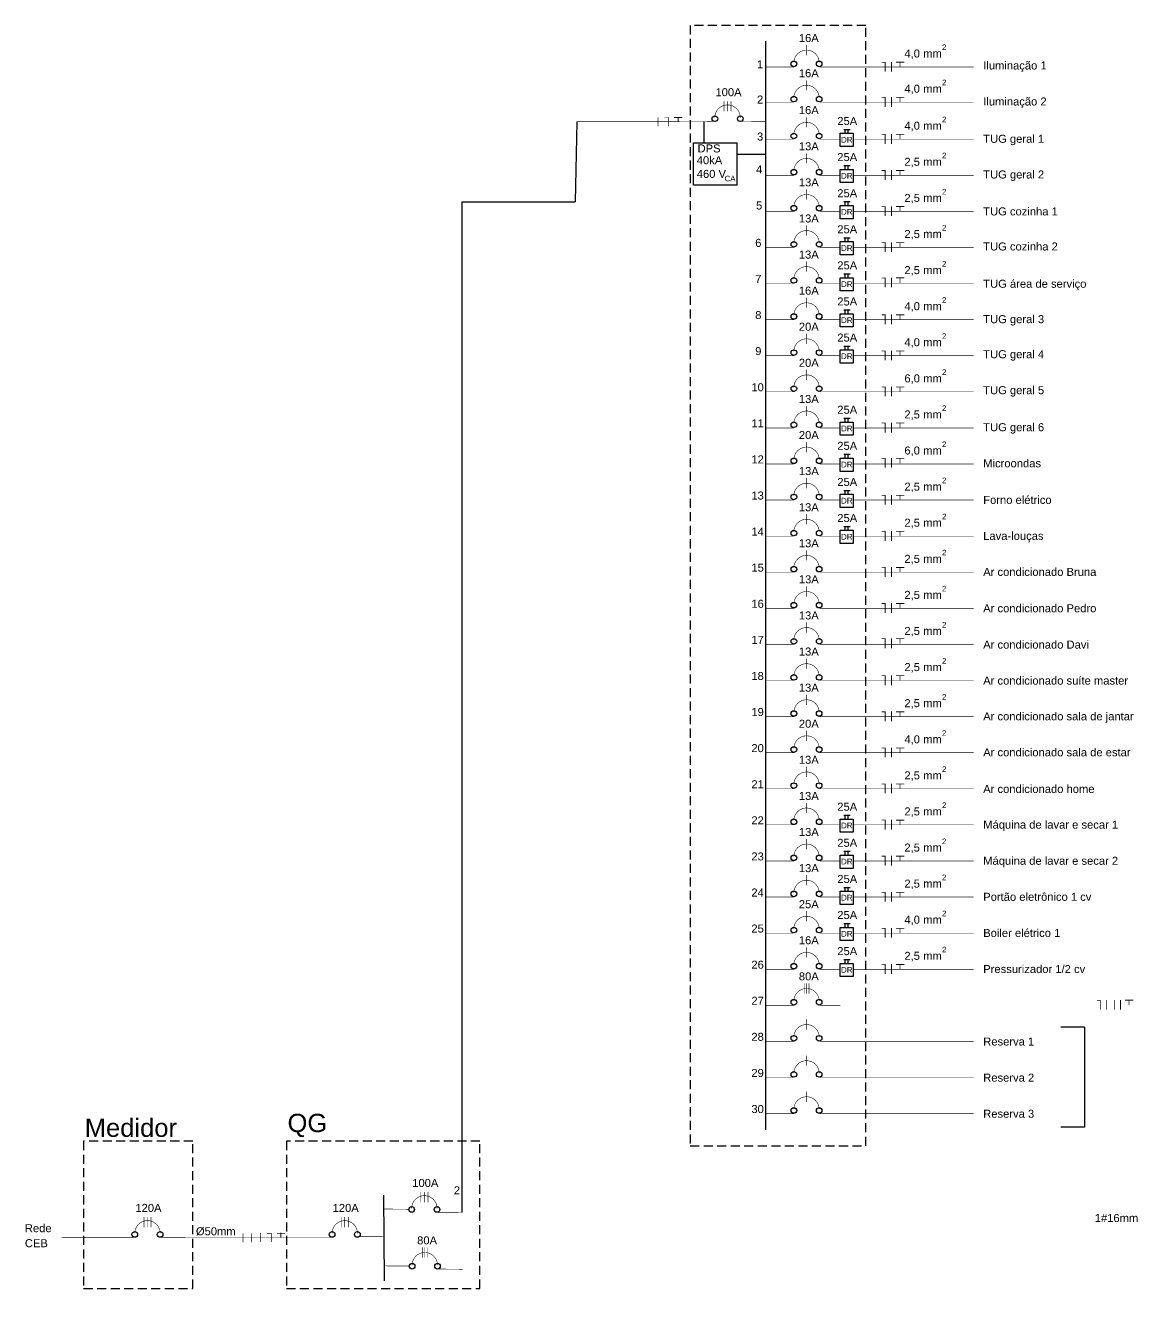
# Model space of a CAD drawing. Header units: millimetres. Extents: x 6597 to 20911, y -10306 to -132.
# Drawn here: x 15955 to 17497, y -8972 to -7209 of the extents above; entities that cross this region are included whole.
import ezdxf

# ---------------------------------------------------------------- set-up
doc = ezdxf.new("R2010")
doc.units = ezdxf.units.MM
doc.header["$LTSCALE"] = 25
doc.header["$MEASUREMENT"] = 0
doc.linetypes.add('Dashed', pattern=[0.75, 0.5, -0.25])
doc.layers.add('CIRCUITOS', color=7, linetype='Continuous')
doc.layers.add('P-SIMBOL', color=1, linetype='Continuous', lineweight=30)
doc.layers.add('TEXTO', color=7, linetype='Continuous', lineweight=30)
doc.styles.add('ETECARIAL', font='arial.ttf')

# ---------------------------------------------------------------- blocks, each defined once
blk = doc.blocks.new('TIFASE')
at = {"layer": 'CIRCUITOS', "const_width": 0.00024}
for points in [[(0, 0.00156), (0.00024, 0.00156)], [(0.00012, 0.00144), (0.00012, -0.00168)]]:
    blk.add_lwpolyline(points, dxfattribs=at)
blk = doc.blocks.new('TINEUTRO')
at = {"layer": 'CIRCUITOS', "const_width": 0.00024}
for points in [[(0.00012, 0.00168), (0.00012, -0.00168)], [(0.00016, 0.00156), (0.00176, 0.00156)]]:
    blk.add_lwpolyline(points, dxfattribs=at)

msp = doc.modelspace()

# ---------------------------------------------------------------- linework, layer by layer
at = {"layer": 'P-SIMBOL', "linetype": 'Dashed'}
for points in [[(17120.1, -7208.6), (16876.7, -7208.6), (16876.7, -8761.8), (17120.1, -8761.8)], [(16187.3, -8755.6), (16035.9, -8755.6), (16035.9, -8959.6), (16187.3, -8959.6)], [(16585.2, -8755.6), (16317, -8755.6), (16317, -8959.6), (16585.2, -8959.6)]]:
    msp.add_lwpolyline(points, close=True, dxfattribs=at)
at = {"layer": 'TEXTO', "linetype": 'Continuous'}
msp.add_line((16981.1, -7230.4), (16981.1, -8739.6), dxfattribs=at)
at = {"layer": 'TEXTO'}
for p, q in [((16719.4, -7342.1), (16717.3, -7453.1)), ((17089.7, -7352.8), (17098.5, -7352.8)), ((17091.7, -7358.2), (17091.7, -7352.8)), ((17095.6, -7358.2), (17095.6, -7352.8)), ((17089.7, -7402.9), (17098.5, -7402.9)), ((17091.7, -7408.3), (17091.7, -7402.9)), ((17095.6, -7408.3), (17095.6, -7402.9)), ((16560.8, -7453.1), (16717.3, -7453.1)), ((16560.8, -8854.4), (16560.8, -7453.1)), ((17089.7, -7452.9), (17098.5, -7452.9)), ((17091.7, -7458.3), (17091.7, -7452.9)), ((17095.6, -7458.3), (17095.6, -7452.9)), ((17089.7, -7503), (17098.5, -7503)), ((17091.7, -7508.3), (17091.7, -7503)), ((17095.6, -7508.3), (17095.6, -7503)), ((17089.7, -7553), (17098.5, -7553)), ((17091.7, -7558.4), (17091.7, -7553)), ((17095.6, -7558.4), (17095.6, -7553)), ((17089.7, -7603), (17098.5, -7603)), ((17091.7, -7608.4), (17091.7, -7603)), ((17095.6, -7608.4), (17095.6, -7603)), ((17089.7, -7653.1), (17098.5, -7653.1)), ((17091.7, -7658.4), (17091.7, -7653.1)), ((17095.6, -7658.4), (17095.6, -7653.1)), ((17089.7, -7753.2), (17098.5, -7753.2)), ((17091.7, -7758.5), (17091.7, -7753.2)), ((17095.6, -7758.5), (17095.6, -7753.2)), ((17089.7, -7803.2), (17098.5, -7803.2)), ((17091.7, -7808.6), (17091.7, -7803.2)), ((17095.6, -7808.6), (17095.6, -7803.2)), ((17089.7, -7853.2), (17098.5, -7853.2)), ((17091.7, -7858.6), (17091.7, -7853.2)), ((17095.6, -7858.6), (17095.6, -7853.2)), ((17089.7, -7903.3), (17098.5, -7903.3)), ((17091.7, -7908.6), (17091.7, -7903.3)), ((17095.6, -7908.6), (17095.6, -7903.3)), ((17089.7, -8303.6), (17098.5, -8303.6)), ((17091.7, -8309), (17091.7, -8303.6)), ((17095.6, -8309), (17095.6, -8303.6)), ((17089.7, -8353.6), (17098.5, -8353.6)), ((17091.7, -8359), (17091.7, -8353.6)), ((17095.6, -8359), (17095.6, -8353.6)), ((17089.7, -8403.7), (17098.5, -8403.7)), ((17091.7, -8409), (17091.7, -8403.7)), ((17095.6, -8409), (17095.6, -8403.7)), ((17089.7, -8453.7), (17098.5, -8453.7)), ((17091.7, -8459.1), (17091.7, -8453.7)), ((17095.6, -8459.1), (17095.6, -8453.7)), ((17089.7, -8503.7), (17098.5, -8503.7)), ((17091.7, -8509.1), (17091.7, -8503.7)), ((17095.6, -8509.1), (17095.6, -8503.7)), ((17423.1, -8597.3), (17390.6, -8597.3)), ((17423.1, -8736.1), (17390.6, -8736.1)), ((16451.7, -8830.4), (16452.3, -8949))]:
    msp.add_line(p, q, dxfattribs=at)
at = {"layer": 'TEXTO', "color": 3}
for p, q in [((16895.5, -7341.8), (16895.5, -7371.3)), ((16941.4, -7387.1), (16981.1, -7387.1))]:
    msp.add_line(p, q, dxfattribs=at)
at = {"layer": 'TEXTO', "const_width": 0.77}
for points in [[(17055.5, -7260.4, 1.002346), (17020.4, -7260.4, 1.002346)], [(17055.5, -7309.2, 1.002346), (17020.4, -7309.2, 1.002346)], [(16946.1, -7336.4, 1.002346), (16910.9, -7336.4, 1.002346)], [(17055.5, -7360.5, 1.002346), (17020.4, -7360.5, 1.002346)], [(17055.5, -7410.5, 1.002346), (17020.4, -7410.5, 1.002346)], [(17055.5, -7460.6, 1.002346), (17020.4, -7460.6, 1.002346)], [(17055.5, -7510.6, 1.002346), (17020.4, -7510.6, 1.002346)], [(17055.5, -7560.6, 1.002346), (17020.4, -7560.6, 1.002346)], [(17055.5, -7610.7, 1.002346), (17020.4, -7610.7, 1.002346)], [(17055.5, -7660.7, 1.002346), (17020.4, -7660.7, 1.002346)], [(17055.5, -7710.7, 1.002346), (17020.4, -7710.7, 1.002346)], [(17055.5, -7760.8, 1.002346), (17020.4, -7760.8, 1.002346)], [(17055.5, -7810.8, 1.002346), (17020.4, -7810.8, 1.002346)], [(17055.5, -7860.9, 1.002346), (17020.4, -7860.9, 1.002346)], [(17055.5, -7910.9, 1.002346), (17020.4, -7910.9, 1.002346)], [(17055.5, -7960.9, 1.002346), (17020.4, -7960.9, 1.002346)], [(17055.5, -8011, 1.002346), (17020.4, -8011, 1.002346)], [(17055.5, -8061, 1.002346), (17020.4, -8061, 1.002346)], [(17055.5, -8111.1, 1.002346), (17020.4, -8111.1, 1.002346)], [(17055.5, -8161.1, 1.002346), (17020.4, -8161.1, 1.002346)], [(17055.5, -8211.1, 1.002346), (17020.4, -8211.1, 1.002346)], [(17055.5, -8261.2, 1.002346), (17020.4, -8261.2, 1.002346)], [(17055.5, -8311.2, 1.002346), (17020.4, -8311.2, 1.002346)], [(17055.5, -8361.2, 1.002346), (17020.4, -8361.2, 1.002346)], [(17055.5, -8411.3, 1.002346), (17020.4, -8411.3, 1.002346)], [(17055.5, -8461.3, 1.002346), (17020.4, -8461.3, 1.002346)], [(17055.5, -8511.4, 1.002346), (17020.4, -8511.4, 1.002346)], [(17055.5, -8561.4, 1.002346), (17020.4, -8561.4, 1.002346)], [(17055.5, -8611.4, 1.002346), (17020.4, -8611.4, 1.002346)], [(17055.5, -8661.5, 1.002346), (17020.4, -8661.5, 1.002346)], [(17055.5, -8711.5, 1.002346), (17020.4, -8711.5, 1.002346)], [(16525.8, -8848.7, 1.002346), (16490.6, -8848.7, 1.002346)], [(16142, -8883.3, 1.002346), (16106.8, -8883.3, 1.002346)], [(16415.4, -8883.3, 1.002346), (16380.3, -8883.3, 1.002346)], [(16526.4, -8927.5, 1.002346), (16491.2, -8927.5, 1.002346)]]:
    msp.add_lwpolyline(points, format="xyb", dxfattribs=at)
at = {"layer": 'TEXTO'}
for points, const_width in [([(17038, -7235.7), (17038, -7249.9)], 0.77), ([(16981.1, -7266.2), (17020.4, -7266.2)], 0.77), ([(17056.1, -7266.2), (17269.8, -7266.2)], 0.77), ([(17142, -7259.6), (17147.2, -7259.6)], 1.02), ([(17147, -7259.1), (17147, -7272.7)], 1.02), ([(17155.7, -7259.1), (17155.7, -7272.7)], 1.02), ([(17162, -7259.6), (17173.4, -7259.6)], 1.13), ([(17167.6, -7259), (17167.6, -7266.5)], 1.13), ([(17038, -7284.5), (17038, -7298.7)], 0.77), ([(16923.6, -7313.8), (16923.6, -7327.9)], 0.77), ([(16928.5, -7313.8), (16928.5, -7327.9)], 0.77), ([(16933.4, -7313.8), (16933.4, -7327.9)], 0.77), ([(16981.1, -7315), (17020.4, -7315)], 0.77), ([(17056.1, -7315), (17269.8, -7315)], 0.77), ([(17142, -7308.4), (17147.2, -7308.4)], 1.02), ([(17147, -7307.9), (17147, -7321.5)], 1.02), ([(17155.7, -7307.9), (17155.7, -7321.5)], 1.02), ([(17162, -7308.4), (17173.4, -7308.4)], 1.13), ([(17167.6, -7307.8), (17167.6, -7315.3)], 1.13), ([(16854.4, -7336.2), (16865.9, -7336.2)], 1.13), ([(16860.1, -7335.6), (16860.1, -7342.1)], 1.13), ([(17038, -7335.8), (17038, -7349.9)], 0.77), ([(16719.4, -7342.1), (16911, -7341.7)], 0.77), ([(16946, -7341.7), (16981.1, -7342.1)], 0.77), ([(16981.1, -7366.3), (17020.4, -7366.3)], 0.77), ([(17056.1, -7366.3), (17084.6, -7366.3)], 0.77), ([(17102.7, -7366.3), (17269.8, -7366.3)], 0.77), ([(17142, -7359.6), (17147.2, -7359.6)], 1.02), ([(17147, -7359.1), (17147, -7372.8)], 1.02), ([(17155.7, -7359.1), (17155.7, -7372.8)], 1.02), ([(17162, -7359.6), (17173.4, -7359.6)], 1.13), ([(17167.6, -7359.1), (17167.6, -7366.6)], 1.13), ([(17038, -7385.8), (17038, -7400)], 0.77), ([(16981.1, -7416.3), (17020.4, -7416.3)], 0.77), ([(17056.1, -7416.3), (17084.6, -7416.3)], 0.77), ([(17102.7, -7416.3), (17269.8, -7416.3)], 0.77), ([(17142, -7409.7), (17147.2, -7409.7)], 1.02), ([(17147, -7409.2), (17147, -7422.8)], 1.02), ([(17155.7, -7409.2), (17155.7, -7422.8)], 1.02), ([(17162, -7409.7), (17173.4, -7409.7)], 1.13), ([(17167.6, -7409.1), (17167.6, -7416.6)], 1.13), ([(17038, -7435.9), (17038, -7450)], 0.77), ([(17142, -7459.7), (17147.2, -7459.7)], 1.02), ([(17147, -7459.2), (17147, -7472.8)], 1.02), ([(17155.7, -7459.2), (17155.7, -7472.8)], 1.02), ([(17162, -7459.7), (17173.4, -7459.7)], 1.13), ([(17167.6, -7459.1), (17167.6, -7466.7)], 1.13), ([(16981.1, -7466.4), (17020.4, -7466.4)], 0.77), ([(17056.1, -7466.4), (17084.6, -7466.4)], 0.77), ([(17102.7, -7466.4), (17269.8, -7466.4)], 0.77), ([(17038, -7485.9), (17038, -7500.1)], 0.77), ([(17142, -7509.8), (17147.2, -7509.8)], 1.02), ([(17147, -7509.2), (17147, -7522.9)], 1.02), ([(17155.7, -7509.2), (17155.7, -7522.9)], 1.02), ([(17162, -7509.8), (17173.4, -7509.8)], 1.13), ([(17167.6, -7509.2), (17167.6, -7516.7)], 1.13), ([(16981.1, -7516.4), (17020.4, -7516.4)], 0.77), ([(17056.1, -7516.4), (17084.6, -7516.4)], 0.77), ([(17102.7, -7516.4), (17269.8, -7516.4)], 0.77), ([(17038, -7535.9), (17038, -7550.1)], 0.77), ([(16981.1, -7566.4), (17020.4, -7566.4)], 0.77), ([(17056.1, -7566.4), (17084.6, -7566.4)], 0.77), ([(17102.7, -7566.4), (17269.8, -7566.4)], 0.77), ([(17142, -7558.6), (17147.2, -7558.6)], 1.02), ([(17147, -7558.1), (17147, -7571.7)], 1.02), ([(17155.7, -7558.1), (17155.7, -7571.7)], 1.02), ([(17162, -7558.6), (17173.4, -7558.6)], 1.13), ([(17167.6, -7558), (17167.6, -7565.5)], 1.13), ([(17038, -7586), (17038, -7600.1)], 0.77), ([(16981.1, -7616.5), (17020.4, -7616.5)], 0.77), ([(17056.1, -7616.5), (17084.6, -7616.5)], 0.77), ([(17102.7, -7616.5), (17269.8, -7616.5)], 0.77), ([(17142, -7609.8), (17147.2, -7609.8)], 1.02), ([(17147, -7609.3), (17147, -7622.9)], 1.02), ([(17155.7, -7609.3), (17155.7, -7622.9)], 1.02), ([(17162, -7609.8), (17173.4, -7609.8)], 1.13), ([(17167.6, -7609.3), (17167.6, -7616.8)], 1.13), ([(17038, -7636), (17038, -7650.2)], 0.77), ([(16981.1, -7666.5), (17020.4, -7666.5)], 0.77), ([(17056.1, -7666.5), (17084.6, -7666.5)], 0.77), ([(17102.7, -7666.5), (17269.8, -7666.5)], 0.77), ([(17142, -7659.9), (17147.2, -7659.9)], 1.02), ([(17147, -7659.4), (17147, -7673)], 1.02), ([(17155.7, -7659.4), (17155.7, -7673)], 1.02), ([(17162, -7659.9), (17173.4, -7659.9)], 1.13), ([(17167.6, -7659.3), (17167.6, -7666.8)], 1.13), ([(17038, -7686), (17038, -7700.2)], 0.77), ([(16981.1, -7716.6), (17020.4, -7716.6)], 0.77), ([(17056.1, -7716.6), (17084.6, -7716.6)], 0.77), ([(17084.6, -7716.6), (17269.8, -7716.6)], 0.77), ([(17142, -7709.9), (17147.2, -7709.9)], 1.02), ([(17147, -7709.4), (17147, -7723)], 1.02), ([(17155.7, -7709.4), (17155.7, -7723)], 1.02), ([(17162, -7709.9), (17173.4, -7709.9)], 1.13), ([(17167.6, -7709.3), (17167.6, -7716.9)], 1.13), ([(17038, -7736.1), (17038, -7750.2)], 0.77), ([(17142, -7759.9), (17147.2, -7759.9)], 1.02), ([(17147, -7759.4), (17147, -7773.1)], 1.02), ([(17155.7, -7759.4), (17155.7, -7773.1)], 1.02), ([(17162, -7759.9), (17173.4, -7759.9)], 1.13), ([(17167.6, -7759.4), (17167.6, -7766.9)], 1.13), ([(16981.1, -7766.6), (17020.4, -7766.6)], 0.77), ([(17056.1, -7766.6), (17084.6, -7766.6)], 0.77), ([(17102.7, -7766.6), (17269.8, -7766.6)], 0.77), ([(17038, -7786.1), (17038, -7800.3)], 0.77), ([(17142, -7808.8), (17147.2, -7808.8)], 1.02), ([(17147, -7808.2), (17147, -7821.9)], 1.02), ([(17155.7, -7808.2), (17155.7, -7821.9)], 1.02), ([(17162, -7808.8), (17173.4, -7808.8)], 1.13), ([(17167.6, -7808.2), (17167.6, -7815.7)], 1.13), ([(16981.1, -7816.6), (17020.4, -7816.6)], 0.77), ([(17056.1, -7816.6), (17084.6, -7816.6)], 0.77), ([(17102.7, -7816.6), (17269.8, -7816.6)], 0.77), ([(17038, -7836.2), (17038, -7850.3)], 0.77), ([(17142, -7860), (17147.2, -7860)], 1.02), ([(17147, -7859.5), (17147, -7873.1)], 1.02), ([(17155.7, -7859.5), (17155.7, -7873.1)], 1.02), ([(17162, -7860), (17173.4, -7860)], 1.13), ([(17167.6, -7859.5), (17167.6, -7867)], 1.13), ([(16981.1, -7866.7), (17020.4, -7866.7)], 0.77), ([(17056.1, -7866.7), (17084.6, -7866.7)], 0.77), ([(17102.7, -7866.7), (17269.8, -7866.7)], 0.77), ([(17038, -7886.2), (17038, -7900.4)], 0.77), ([(16981.1, -7916.7), (17020.4, -7916.7)], 0.77), ([(17056.1, -7916.7), (17084.6, -7916.7)], 0.77), ([(17102.7, -7916.7), (17269.8, -7916.7)], 0.77), ([(17142, -7910.1), (17147.2, -7910.1)], 1.02), ([(17147, -7909.6), (17147, -7923.2)], 1.02), ([(17155.7, -7909.6), (17155.7, -7923.2)], 1.02), ([(17162, -7910.1), (17173.4, -7910.1)], 1.13), ([(17167.6, -7909.5), (17167.6, -7917)], 1.13), ([(17038, -7936.2), (17038, -7950.4)], 0.77), ([(16981.1, -7966.7), (17020.4, -7966.7)], 0.77), ([(17056.1, -7966.7), (17269.8, -7966.7)], 0.77), ([(17142, -7960.1), (17147.2, -7960.1)], 1.02), ([(17147, -7959.6), (17147, -7973.2)], 1.02), ([(17155.7, -7959.6), (17155.7, -7973.2)], 1.02), ([(17162, -7960.1), (17173.4, -7960.1)], 1.13), ([(17167.6, -7959.5), (17167.6, -7967)], 1.13), ([(17038, -7986.3), (17038, -8000.4)], 0.77), ([(16981.1, -8016.8), (17020.4, -8016.8)], 0.77), ([(17056.1, -8016.8), (17269.8, -8016.8)], 0.77), ([(17142, -8010.1), (17147.2, -8010.1)], 1.02), ([(17147, -8009.6), (17147, -8023.3)], 1.02), ([(17155.7, -8009.6), (17155.7, -8023.3)], 1.02), ([(17162, -8010.1), (17173.4, -8010.1)], 1.13), ([(17167.6, -8009.6), (17167.6, -8017.1)], 1.13), ([(17038, -8036.3), (17038, -8050.5)], 0.77), ([(17142, -8058.9), (17147.2, -8058.9)], 1.02), ([(17147, -8058.4), (17147, -8072.1)], 1.02), ([(17155.7, -8058.4), (17155.7, -8072.1)], 1.02), ([(17162, -8058.9), (17173.4, -8058.9)], 1.13), ([(17167.6, -8058.4), (17167.6, -8065.9)], 1.13), ([(16981.1, -8066.8), (17020.4, -8066.8)], 0.77), ([(17056.1, -8066.8), (17084.6, -8066.8)], 0.77), ([(17084.6, -8066.8), (17269.8, -8066.8)], 0.77), ([(17038, -8086.4), (17038, -8100.5)], 0.77), ([(17142, -8110.2), (17147.2, -8110.2)], 1.02), ([(17147, -8109.7), (17147, -8123.3)], 1.02), ([(17155.7, -8109.7), (17155.7, -8123.3)], 1.02), ([(17162, -8110.2), (17173.4, -8110.2)], 1.13), ([(17167.6, -8109.7), (17167.6, -8117.2)], 1.13), ([(16981.1, -8116.9), (17020.4, -8116.9)], 0.77), ([(17056.1, -8116.9), (17084.6, -8116.9)], 0.77), ([(17084.6, -8116.9), (17269.8, -8116.9)], 0.77), ([(17038, -8136.4), (17038, -8150.6)], 0.77), ([(17142, -8160.3), (17147.2, -8160.3)], 1.02), ([(17147, -8159.7), (17147, -8173.4)], 1.02), ([(17155.7, -8159.7), (17155.7, -8173.4)], 1.02), ([(17162, -8160.3), (17173.4, -8160.3)], 1.13), ([(17167.6, -8160.8), (17167.6, -8167.2)], 1.13), ([(16981.1, -8166.9), (17020.4, -8166.9)], 0.77), ([(17056.1, -8166.9), (17084.6, -8166.9)], 0.77), ([(17084.6, -8166.9), (17269.8, -8166.9)], 0.77), ([(17038, -8186.4), (17038, -8200.6)], 0.77), ([(16981.1, -8216.9), (17020.4, -8216.9)], 0.77), ([(17056.1, -8216.9), (17084.6, -8216.9)], 0.77), ([(17084.6, -8216.9), (17269.8, -8216.9)], 0.77), ([(17142, -8210.3), (17147.2, -8210.3)], 1.02), ([(17147, -8209.8), (17147, -8223.4)], 1.02), ([(17155.7, -8209.8), (17155.7, -8223.4)], 1.02), ([(17162, -8210.3), (17173.4, -8210.3)], 1.13), ([(17167.6, -8210.8), (17167.6, -8217.2)], 1.13), ([(17038, -8236.5), (17038, -8250.6)], 0.77), ([(16981.1, -8267), (17020.4, -8267)], 0.77), ([(17056.1, -8267), (17084.6, -8267)], 0.77), ([(17084.6, -8267), (17269.8, -8267)], 0.77), ([(17142, -8260.3), (17147.2, -8260.3)], 1.02), ([(17147, -8259.8), (17147, -8273.4)], 1.02), ([(17155.7, -8259.8), (17155.7, -8273.4)], 1.02), ([(17162, -8260.3), (17173.4, -8260.3)], 1.13), ([(17167.6, -8260.9), (17167.6, -8267.3)], 1.13), ([(17038, -8286.5), (17038, -8300.7)], 0.77), ([(16981.1, -8317), (17020.4, -8317)], 0.77), ([(17056.1, -8317), (17084.6, -8317)], 0.77), ([(17102.7, -8317), (17269.8, -8317)], 0.77), ([(17142, -8310.4), (17147.2, -8310.4)], 1.02), ([(17147, -8309.9), (17147, -8323.5)], 1.02), ([(17155.7, -8309.9), (17155.7, -8323.5)], 1.02), ([(17162, -8310.4), (17173.4, -8310.4)], 1.13), ([(17167.6, -8310.9), (17167.6, -8317.3)], 1.13), ([(17038, -8336.5), (17038, -8350.7)], 0.77), ([(17142, -8360.4), (17147.2, -8360.4)], 1.02), ([(17147, -8359.9), (17147, -8373.5)], 1.02), ([(17155.7, -8359.9), (17155.7, -8373.5)], 1.02), ([(17162, -8360.4), (17173.4, -8360.4)], 1.13), ([(16981.1, -8367.1), (17020.4, -8367.1)], 0.77), ([(17056.1, -8367.1), (17084.6, -8367.1)], 0.77), ([(17102.7, -8367.1), (17269.8, -8367.1)], 0.77), ([(17167.6, -8360.9), (17167.6, -8367.4)], 1.13), ([(17038, -8386.6), (17038, -8400.7)], 0.77), ([(17142, -8410.4), (17147.2, -8410.4)], 1.02), ([(17147, -8409.9), (17147, -8423.6)], 1.02), ([(17155.7, -8409.9), (17155.7, -8423.6)], 1.02), ([(17162, -8410.4), (17173.4, -8410.4)], 1.13), ([(17167.6, -8411), (17167.6, -8417.4)], 1.13), ([(16981.1, -8417.1), (17020.4, -8417.1)], 0.77), ([(17056.1, -8417.1), (17084.6, -8417.1)], 0.77), ([(17102.7, -8417.1), (17269.8, -8417.1)], 0.77), ([(17038, -8436.6), (17038, -8450.8)], 0.77), ([(17142, -8460.5), (17147.2, -8460.5)], 1.02), ([(17147, -8460), (17147, -8473.6)], 1.02), ([(17155.7, -8460), (17155.7, -8473.6)], 1.02), ([(17162, -8460.5), (17173.4, -8460.5)], 1.13), ([(17167.6, -8461), (17167.6, -8467.4)], 1.13), ([(16981.1, -8467.1), (17020.4, -8467.1)], 0.77), ([(17056.1, -8467.1), (17084.6, -8467.1)], 0.77), ([(17102.7, -8467.1), (17269.8, -8467.1)], 0.77), ([(17038, -8486.7), (17038, -8500.8)], 0.77), ([(16981.1, -8517.2), (17020.4, -8517.2)], 0.77), ([(17056.1, -8517.2), (17084.6, -8517.2)], 0.77), ([(17102.7, -8517.2), (17269.8, -8517.2)], 0.77), ([(17142, -8510.5), (17147.2, -8510.5)], 1.02), ([(17147, -8510), (17147, -8523.6)], 1.02), ([(17155.7, -8510), (17155.7, -8523.6)], 1.02), ([(17162, -8510.5), (17173.4, -8510.5)], 1.13), ([(17167.6, -8511.1), (17167.6, -8517.5)], 1.13), ([(17034.7, -8536.7), (17034.7, -8550.9)], 0.77), ([(17038, -8536.7), (17038, -8550.9)], 0.77), ([(17041.3, -8536.7), (17041.3, -8550.9)], 0.77), ([(16981.1, -8567.2), (17020.4, -8567.2)], 0.77), ([(17056.1, -8567.2), (17084.6, -8567.2)], 0.77), ([(17440.4, -8560.1), (17445.6, -8560.1)], 1.02), ([(17445.4, -8559.6), (17445.4, -8573.2)], 1.02), ([(17454.1, -8559.6), (17454.1, -8573.2)], 1.02), ([(17464.5, -8559.6), (17464.5, -8573.2)], 1.02), ([(17473.2, -8559.6), (17473.2, -8573.2)], 1.02), ([(17479.4, -8560.1), (17490.9, -8560.1)], 1.13), ([(17485.1, -8560.6), (17485.1, -8567.1)], 1.13), ([(17038, -8586.7), (17038, -8600.9)], 0.77), ([(16981.1, -8617.2), (17020.4, -8617.2)], 0.77), ([(17056.1, -8617.2), (17269.8, -8617.2)], 0.77), ([(17038, -8636.8), (17038, -8650.9)], 0.77), ([(16981.1, -8667.3), (17020.4, -8667.3)], 0.77), ([(16981.1, -8667.3), (17020.4, -8667.3)], 0.77), ([(17056.1, -8667.3), (17269.8, -8667.3)], 0.77), ([(17038, -8686.8), (17038, -8701)], 0.77), ([(16981.1, -8717.3), (17020.4, -8717.3)], 0.77), ([(17056.1, -8717.3), (17269.8, -8717.3)], 0.77), ([(16503.3, -8826.1), (16503.3, -8840.2)], 0.77), ([(16508.2, -8826.1), (16508.2, -8840.2)], 0.77), ([(16513.1, -8826.1), (16513.1, -8840.2)], 0.77), ([(16451.7, -8849.6), (16486.7, -8849.9)], 0.77), ([(16525.7, -8854), (16560.8, -8854.4)], 0.77), ([(16119.5, -8860.7), (16119.5, -8874.9)], 0.77), ([(16124.4, -8860.7), (16124.4, -8874.9)], 0.77), ([(16129.3, -8860.7), (16129.3, -8874.9)], 0.77), ([(16392.9, -8860.7), (16392.9, -8874.9)], 0.77), ([(16397.8, -8860.7), (16397.8, -8874.9)], 0.77), ([(16402.8, -8860.7), (16402.8, -8874.9)], 0.77), ([(16004.8, -8889), (16106.9, -8888.7)], 0.77), ([(16141.9, -8888.7), (16177, -8889)], 0.77), ([(16303.7, -8883.2), (16315.1, -8883.2)], 1.13), ([(16309.3, -8882.6), (16309.3, -8889)], 1.13), ([(16417.9, -8887.8), (16453, -8888.1)], 0.77), ([(16505.5, -8902.8), (16505.5, -8916.9)], 0.77), ([(16508.8, -8902.8), (16508.8, -8916.9)], 0.77), ([(16512.1, -8902.8), (16512.1, -8916.9)], 0.77), ([(16452.3, -8928.4), (16487.4, -8928.7)], 0.77), ([(16526.4, -8932.8), (16561.5, -8933.1)], 0.77)]:
    msp.add_lwpolyline(points, dxfattribs=dict(at, const_width=const_width))
at = {"layer": 'TEXTO', "linetype": 'Continuous', "const_width": 0.751}
for points in [[(16861.9, -7342.1), (16795.3, -7342.1)], [(16381.6, -8889), (16177, -8889)]]:
    msp.add_lwpolyline(points, dxfattribs=at)
at = {"layer": 'TEXTO', "color": 3}
msp.add_lwpolyline([(16881.2, -7371.3), (16941.4, -7371.3), (16941.4, -7430), (16881.2, -7430)], close=True, dxfattribs=at)
at = {"layer": 'TEXTO'}
for points in [[(17084.6, -7358.2), (17102.7, -7358.2), (17102.7, -7376.5), (17084.6, -7376.5)], [(17084.6, -7408.3), (17102.7, -7408.3), (17102.7, -7426.6), (17084.6, -7426.6)], [(17084.6, -7458.3), (17102.7, -7458.3), (17102.7, -7476.6), (17084.6, -7476.6)], [(17084.6, -7508.3), (17102.7, -7508.3), (17102.7, -7526.6), (17084.6, -7526.6)], [(17084.6, -7558.4), (17102.7, -7558.4), (17102.7, -7576.7), (17084.6, -7576.7)], [(17084.6, -7608.4), (17102.7, -7608.4), (17102.7, -7626.7), (17084.6, -7626.7)], [(17084.6, -7658.4), (17102.7, -7658.4), (17102.7, -7676.8), (17084.6, -7676.8)], [(17084.6, -7758.5), (17102.7, -7758.5), (17102.7, -7776.8), (17084.6, -7776.8)], [(17084.6, -7808.6), (17102.7, -7808.6), (17102.7, -7826.9), (17084.6, -7826.9)], [(17084.6, -7858.6), (17102.7, -7858.6), (17102.7, -7876.9), (17084.6, -7876.9)], [(17084.6, -7908.6), (17102.7, -7908.6), (17102.7, -7927), (17084.6, -7927)], [(17084.6, -8309), (17102.7, -8309), (17102.7, -8327.3), (17084.6, -8327.3)], [(17084.6, -8359), (17102.7, -8359), (17102.7, -8377.3), (17084.6, -8377.3)], [(17084.6, -8409), (17102.7, -8409), (17102.7, -8427.3), (17084.6, -8427.3)], [(17084.6, -8459.1), (17102.7, -8459.1), (17102.7, -8477.4), (17084.6, -8477.4)], [(17084.6, -8509.1), (17102.7, -8509.1), (17102.7, -8527.4), (17084.6, -8527.4)]]:
    msp.add_lwpolyline(points, close=True, dxfattribs=at)
msp.add_lwpolyline([(17423.1, -8597.3), (17423.1, -8736.1)], dxfattribs=at)
msp.add_lwpolyline([(16561.5, -8933.1, 0, 0, 0), (16561.5, -9816.3, 0.77, 0.77, 0), (16904, -9816.3, 0.77, 0.77, 0)], format="xyseb", dxfattribs=at)
for centre in [(17020.4, -7261.9), (17055.5, -7261.9), (17020.4, -7310.7), (17055.5, -7310.7), (16910.9, -7337.9), (16946.1, -7337.9), (17020.4, -7361.9), (17055.5, -7361.9), (17020.4, -7412), (17055.5, -7412), (17020.4, -7462), (17055.5, -7462), (17020.4, -7512.1), (17055.5, -7512.1), (17020.4, -7562.1), (17055.5, -7562.1), (17020.4, -7612.1), (17055.5, -7612.1), (17020.4, -7662.2), (17055.5, -7662.2), (17020.4, -7712.2), (17055.5, -7712.2), (17020.4, -7762.2), (17055.5, -7762.2), (17020.4, -7812.3), (17055.5, -7812.3), (17020.4, -7862.3), (17055.5, -7862.3), (17020.4, -7912.4), (17055.5, -7912.4), (17020.4, -7962.4), (17055.5, -7962.4), (17020.4, -8012.4), (17055.5, -8012.4), (17020.4, -8062.5), (17055.5, -8062.5), (17020.4, -8112.5), (17055.5, -8112.5), (17020.4, -8162.6), (17055.5, -8162.6), (17020.4, -8212.6), (17055.5, -8212.6), (17020.4, -8262.6), (17055.5, -8262.6), (17020.4, -8312.7), (17055.5, -8312.7), (17020.4, -8362.7), (17055.5, -8362.7), (17020.4, -8412.7), (17055.5, -8412.7), (17020.4, -8462.8), (17055.5, -8462.8), (17020.4, -8512.8), (17055.5, -8512.8), (17020.4, -8562.9), (17055.5, -8562.9), (17020.4, -8612.9), (17055.5, -8612.9), (17020.4, -8662.9), (17055.5, -8662.9), (17020.4, -8713), (17055.5, -8713), (16490.6, -8850.2), (16525.8, -8850.2), (16106.8, -8884.8), (16141.9, -8884.8), (16380.3, -8884.8), (16415.4, -8884.8), (16491.2, -8928.9), (16526.4, -8928.9)]:
    msp.add_circle(centre, 3.89, dxfattribs=at)

# ---------------------------------------------------------------- block references
at = {"layer": 'TEXTO', "linetype": 'Continuous'}
for name, p, xscale, yscale, zscale in [('TIFASE', (16831.8, -7342.1), 3752.892000000002, 3752.892000000002, 3752.892000000002), ('TINEUTRO', (16847.3, -7342.1), -3752.892000000001, 3752.892000000001, 3752.892000000001), ('TIFASE', (16256.5, -8889.7), 3752.892000000002, 3752.892000000002, 3752.892000000002), ('TIFASE', (16267.7, -8889.7), 3752.892000000002, 3752.892000000002, 3752.892000000002), ('TIFASE', (16281, -8889), 3752.892000000002, 3752.892000000002, 3752.892000000002), ('TINEUTRO', (16296.5, -8889), -3752.892000000001, 3752.892000000001, 3752.892000000001)]:
    msp.add_blockref(name, p, dxfattribs=dict(at, xscale=xscale, yscale=yscale, zscale=zscale))

# ---------------------------------------------------------------- texts
at = {"layer": 'TEXTO', "style": 'ETECARIAL'}
for s, height, p in [('16A', 11.1, (17027.3, -7231.6)), ('4,0', 11.1, (17173.6, -7253.1)), ('mm', 11.1, (17199.7, -7253.1)), ('2', 7.77, (17225.8, -7242.8)), ('1', 11.1, (16969.3, -7268.1)), ('Iluminação 1 ', 11.1, (17282.9, -7269.7)), ('16A', 11.1, (17027.3, -7280.4)), ('2', 7.77, (17225.8, -7291.6)), ('100A', 11.1, (16911.7, -7306.7)), ('4,0', 11.1, (17173.6, -7301.9)), ('mm', 11.1, (17199.7, -7301.9)), ('2', 11.1, (16969.3, -7316.9)), ('Iluminação 2 ', 11.1, (17282.9, -7319.6)), ('16A', 11.1, (17027.3, -7331.6)), ('25A', 11.1, (17080.6, -7346.7)), ('2', 7.77, (17225.8, -7342.9)), ('4,0', 11.1, (17173.6, -7353.2)), ('mm', 11.1, (17199.7, -7353.2)), ('3', 11.1, (16969.3, -7368.2)), ('13A', 11.1, (17027.3, -7381.7)), ('DR', 7.99, (17085.7, -7371.1)), ('TUG geral 1', 11.1, (17282.9, -7371.3)), ('40kA', 11.1, (16885.8, -7401)), ('DPS', 11.1, (16886.9, -7384.7)), ('25A', 11.1, (17080.6, -7396.7)), ('2', 7.77, (17225.8, -7392.9)), ('4', 11.1, (16968, -7413.8)), ('2,5', 11.1, (17173.6, -7403.2)), ('mm', 11.1, (17199.7, -7403.2)), ('460 V', 11.1, (16885.8, -7420)), ('CA', 7.77, (16924.4, -7424.8)), ('13A', 11.1, (17027.3, -7431.7)), ('DR', 7.99, (17085.7, -7421.1)), ('TUG geral 2', 11.1, (17282.9, -7420.8)), ('25A', 11.1, (17080.6, -7446.8)), ('2,5', 11.1, (17173.6, -7453.3)), ('2', 7.77, (17225.8, -7443)), ('5', 11.1, (16968, -7463.8)), ('mm', 11.1, (17199.7, -7453.3)), ('TUG cozinha 1', 11.1, (17282.9, -7472)), ('13A', 11.1, (17027.3, -7481.8)), ('DR', 7.99, (17085.7, -7471.2)), ('25A', 11.1, (17080.6, -7496.8)), ('2,5', 11.1, (17173.6, -7503.3)), ('mm', 11.1, (17199.7, -7503.3)), ('2', 7.77, (17225.8, -7493)), ('6', 11.1, (16966.8, -7515.6)), ('DR', 7.99, (17085.7, -7521.2)), ('TUG cozinha 2', 11.1, (17282.9, -7520.6)), ('13A', 11.1, (17027.3, -7531.8)), ('25A', 11.1, (17080.6, -7546.8)), ('2,5', 11.1, (17173.6, -7553.4)), ('mm', 11.1, (17199.7, -7553.4)), ('2', 7.77, (17225.8, -7543)), ('7', 11.1, (16966.8, -7565.6)), ('DR', 7.99, (17085.7, -7571.3)), ('TUG área de serviço', 11.1, (17282.9, -7572.3)), ('16A', 11.1, (17027.3, -7581.8)), ('25A', 11.1, (17080.6, -7596.9)), ('4,0', 11.1, (17173.6, -7603.4)), ('mm', 11.1, (17199.7, -7603.4)), ('2', 7.77, (17225.8, -7593.1)), ('8', 11.1, (16966.8, -7615.7)), ('DR', 7.99, (17085.7, -7621.3)), ('TUG geral 3', 11.1, (17282.9, -7621.4)), ('20A', 11.1, (17027.3, -7631.9)), ('25A', 11.1, (17080.6, -7646.9)), ('2', 7.77, (17225.8, -7643.1)), ('9', 11.1, (16966.8, -7665.7)), ('4,0', 11.1, (17173.6, -7653.4)), ('mm', 11.1, (17199.7, -7653.4)), ('20A', 11.1, (17027.3, -7681.9)), ('DR', 7.99, (17085.7, -7671.3)), ('TUG geral 4', 11.1, (17282.9, -7670)), ('2', 7.77, (17225.8, -7693.2)), ('10', 11.1, (16961.5, -7715.8)), ('6,0', 11.1, (17173.6, -7703.5)), ('mm', 11.1, (17199.7, -7703.5)), ('13A', 11.1, (17027.3, -7732)), ('TUG geral 5', 11.1, (17282.9, -7719.9)), ('25A', 11.1, (17080.6, -7747)), ('2,5', 11.1, (17173.6, -7753.5)), ('2', 7.77, (17225.8, -7743.2)), ('11', 11.1, (16961.5, -7765.8)), ('mm', 11.1, (17199.7, -7753.5)), ('TUG geral 6', 11.1, (17282.9, -7771.2)), ('20A', 11.1, (17027.3, -7782)), ('DR', 7.99, (17085.7, -7771.4)), ('25A', 11.1, (17080.6, -7797)), ('6,0', 11.1, (17173.6, -7803.5)), ('mm', 11.1, (17199.7, -7803.5)), ('2', 7.77, (17225.8, -7793.2)), ('12', 11.1, (16961.5, -7815.8)), ('Microondas', 11.1, (17282.9, -7821.2)), ('13A', 11.1, (17027.3, -7832)), ('DR', 7.99, (17085.7, -7821.5)), ('25A', 11.1, (17080.6, -7847.1)), ('2,5', 11.1, (17173.6, -7853.6)), ('mm', 11.1, (17199.7, -7853.6)), ('2', 7.77, (17225.8, -7843.3)), ('13', 11.1, (16961.5, -7865.9)), ('DR', 7.99, (17085.7, -7871.5)), ('Forno elétrico', 11.1, (17282.9, -7872)), ('13A', 11.1, (17027.3, -7882.1)), ('25A', 11.1, (17080.6, -7897.1)), ('2,5', 11.1, (17173.6, -7903.6)), ('mm', 11.1, (17199.7, -7903.6)), ('2', 7.77, (17225.8, -7893.3)), ('14', 11.1, (16961.5, -7915.9)), ('DR', 7.99, (17085.7, -7921.5)), ('Lava-louças', 11.1, (17282.9, -7921.9)), ('13A', 11.1, (17027.3, -7932.1)), ('2', 7.77, (17225.8, -7943.4)), ('2,5', 11.1, (17173.6, -7953.7)), ('mm', 11.1, (17199.7, -7953.7)), ('15', 11.1, (16961.5, -7965.9)), ('13A', 11.1, (17027.3, -7982.1)), ('Ar condicionado Bruna', 11.1, (17282.9, -7971.8)), ('2', 7.77, (17225.8, -7993.4)), ('16', 11.1, (16961.5, -8016)), ('2,5', 11.1, (17173.6, -8003.7)), ('mm', 11.1, (17199.7, -8003.7)), ('13A', 11.1, (17027.3, -8032.2)), ('Ar condicionado Pedro', 11.1, (17282.9, -8022.2)), ('2,5', 11.1, (17173.6, -8053.7)), ('2', 7.77, (17225.8, -8043.4)), ('17', 11.1, (16961.5, -8066)), ('mm', 11.1, (17199.7, -8053.7)), ('13A', 11.1, (17027.3, -8082.2)), ('Ar condicionado Davi', 11.1, (17282.9, -8072.6)), ('2,5', 11.1, (17173.6, -8103.8)), ('mm', 11.1, (17199.7, -8103.8)), ('2', 7.77, (17225.8, -8093.5)), ('18', 11.1, (16961.5, -8116.1)), ('Ar condicionado suíte master', 11.1, (17282.9, -8122.5)), ('13A', 11.1, (17027.3, -8132.3)), ('2,5', 11.1, (17173.6, -8153.8)), ('mm', 11.1, (17199.7, -8153.8)), ('2', 7.77, (17225.8, -8143.5)), ('19', 11.1, (16961.5, -8166.1)), ('Ar condicionado sala de jantar', 11.1, (17282.9, -8172)), ('20A', 11.1, (17027.3, -8182.3)), ('4,0', 11.1, (17173.6, -8203.9)), ('mm', 11.1, (17199.7, -8203.9)), ('2', 7.77, (17225.8, -8193.5)), ('20', 11.1, (16961.5, -8216.1)), ('Ar condicionado sala de estar', 11.1, (17282.9, -8221.9)), ('13A', 11.1, (17027.3, -8232.3)), ('2', 7.77, (17225.8, -8243.6)), ('2,5', 11.1, (17173.6, -8253.9)), ('mm', 11.1, (17199.7, -8253.9)), ('21', 11.1, (16961.5, -8266.2)), ('13A', 11.1, (17027.3, -8282.4)), ('Ar condicionado home', 11.1, (17282.9, -8272.7)), ('25A', 11.1, (17080.6, -8297.4)), ('2', 7.77, (17225.8, -8293.6)), ('22', 11.1, (16961.5, -8316.2)), ('2,5', 11.1, (17173.6, -8303.9)), ('mm', 11.1, (17199.7, -8303.9)), ('13A', 11.1, (17027.3, -8332.4)), ('DR', 7.99, (17085.7, -8321.8)), ('Máquina de lavar e secar 1', 11.1, (17282.9, -8322.2)), ('25A', 11.1, (17080.6, -8347.4)), ('2', 7.77, (17225.8, -8343.7)), ('23', 11.1, (16961.5, -8366.3)), ('2,5', 11.1, (17173.6, -8354)), ('mm', 11.1, (17199.7, -8354)), ('13A', 11.1, (17027.3, -8382.5)), ('DR', 7.99, (17085.7, -8371.9)), ('Máquina de lavar e secar 2', 11.1, (17282.9, -8372.3)), ('25A', 11.1, (17080.6, -8397.5)), ('2,5', 11.1, (17173.6, -8404)), ('2', 7.77, (17225.8, -8393.7)), ('24', 11.1, (16961.5, -8416.3)), ('mm', 11.1, (17199.7, -8404)), ('Portão eletrônico 1 cv ', 11.1, (17282.9, -8422.3)), ('25A', 11.1, (17027.3, -8432.5)), ('DR', 7.99, (17085.7, -8421.9)), ('25A', 11.1, (17080.6, -8447.5)), ('4,0', 11.1, (17173.6, -8454)), ('mm', 11.1, (17199.7, -8454)), ('2', 7.77, (17225.8, -8443.7)), ('25', 11.1, (16961.5, -8466.3)), ('DR', 7.99, (17085.7, -8472)), ('Boiler elétrico 1', 11.1, (17282.9, -8472.4)), ('16A', 11.1, (17027.3, -8482.5)), ('25A', 11.1, (17080.6, -8497.6)), ('2,5', 11.1, (17173.6, -8504.1)), ('mm', 11.1, (17199.7, -8504.1)), ('2', 7.77, (17225.8, -8493.8)), ('26', 11.1, (16961.5, -8516.4)), ('DR', 7.99, (17085.7, -8522)), ('Pressurizador 1/2 cv', 11.1, (17282.9, -8522.4)), ('80A', 11.1, (17027.3, -8532.6)), ('27', 11.1, (16961.5, -8566.4)), ('28', 11.1, (16961.5, -8616.4)), ('Reserva 1', 11.1, (17282.9, -8622.9)), ('29', 11.1, (16961.5, -8666.5)), ('Reserva 2', 11.1, (17282.9, -8673)), ('30', 11.1, (16961.5, -8716.5)), ('Reserva 3', 11.1, (17282.9, -8723)), ('100A', 11.1, (16491.4, -8819)), ('2', 11.1, (16549, -8829.2)), ('120A', 11.1, (16107.6, -8853.6)), ('120A', 11.1, (16381, -8853.6)), ('Rede', 11.1, (15954.4, -8881.7)), ('1#16mm', 11.1, (17437.5, -8867.6)), ('%%C50mm', 11.1, (16191.5, -8886)), ('80A', 11.1, (16498.2, -8898.6)), ('CEB', 11.1, (15954.4, -8902.5))]:
    msp.add_text(s, height=height, dxfattribs=at).set_placement(p)
at = {"layer": 'TEXTO', "char_height": 25.34, "width": 399.86, "attachment_point": 7, "line_spacing_factor": 0.798, "style": 'ETECARIAL'}
for s, insert in [('Medidor', (16037.4, -8749.9)), ('QG', (16318.5, -8749.9))]:
    msp.add_mtext(s, dxfattribs=dict(at, insert=insert))

doc.saveas('drawing.dxf')
